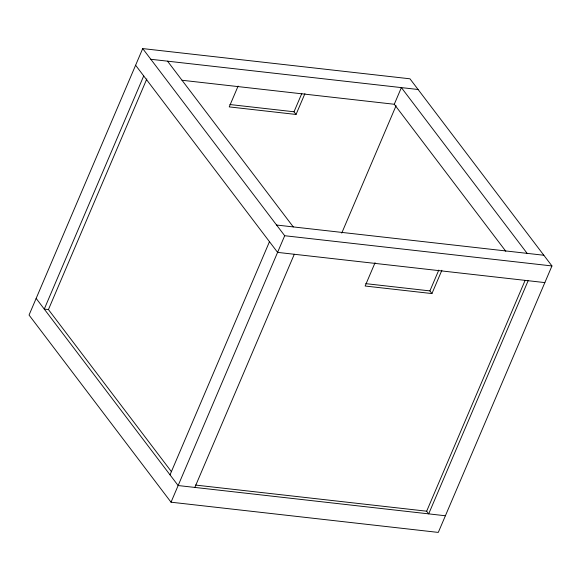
<?xml version="1.0" encoding="UTF-8"?>
<svg xmlns="http://www.w3.org/2000/svg" width="581" height="581" viewBox="0 0 581 581"><rect width="100%" height="100%" fill="white"/><g stroke="black" fill="none" stroke-linecap="round" stroke-linejoin="round"><path stroke-width="0.87" d="M142.708 48.586L29.05 315.055L171.032 502.195L438.292 532.414L551.95 265.945L409.968 78.805L142.708 48.586L284.69 235.726L551.95 265.945M143.718 75.929L44.265 309.092L48.441 309.564L171.468 471.714M48.441 309.564L146.833 78.9M238.108 86.082L229.226 106.897L296.041 114.457L304.923 93.635M296.041 114.457L294.015 111.777L301.829 93.461M170.022 474.851L269.475 241.681M171.032 502.195L284.69 235.726M194.838 487.43L294.291 254.267M505.811 251.275L394.274 104.26L401.377 87.608L527.134 253.36M341.737 233.097L396.082 105.691M375.072 262.699L365.129 286.019L431.937 293.572L441.887 270.259M431.937 293.572L429.911 290.899L438.793 270.085M528.144 280.71L428.691 513.873L426.665 511.2L525.05 280.536M150.82 59.277L418.08 89.496M182.013 80.258L394.274 104.26M229.873 104.529L294.015 111.777M276.578 225.029L543.838 255.248M544.847 282.598L277.587 252.379L135.605 65.239M365.769 283.644L429.911 290.899M195.506 485.062L426.665 511.2M445.395 515.761L178.135 485.542L36.153 298.402M167.524 61.165L293.282 226.917"/></g></svg>
